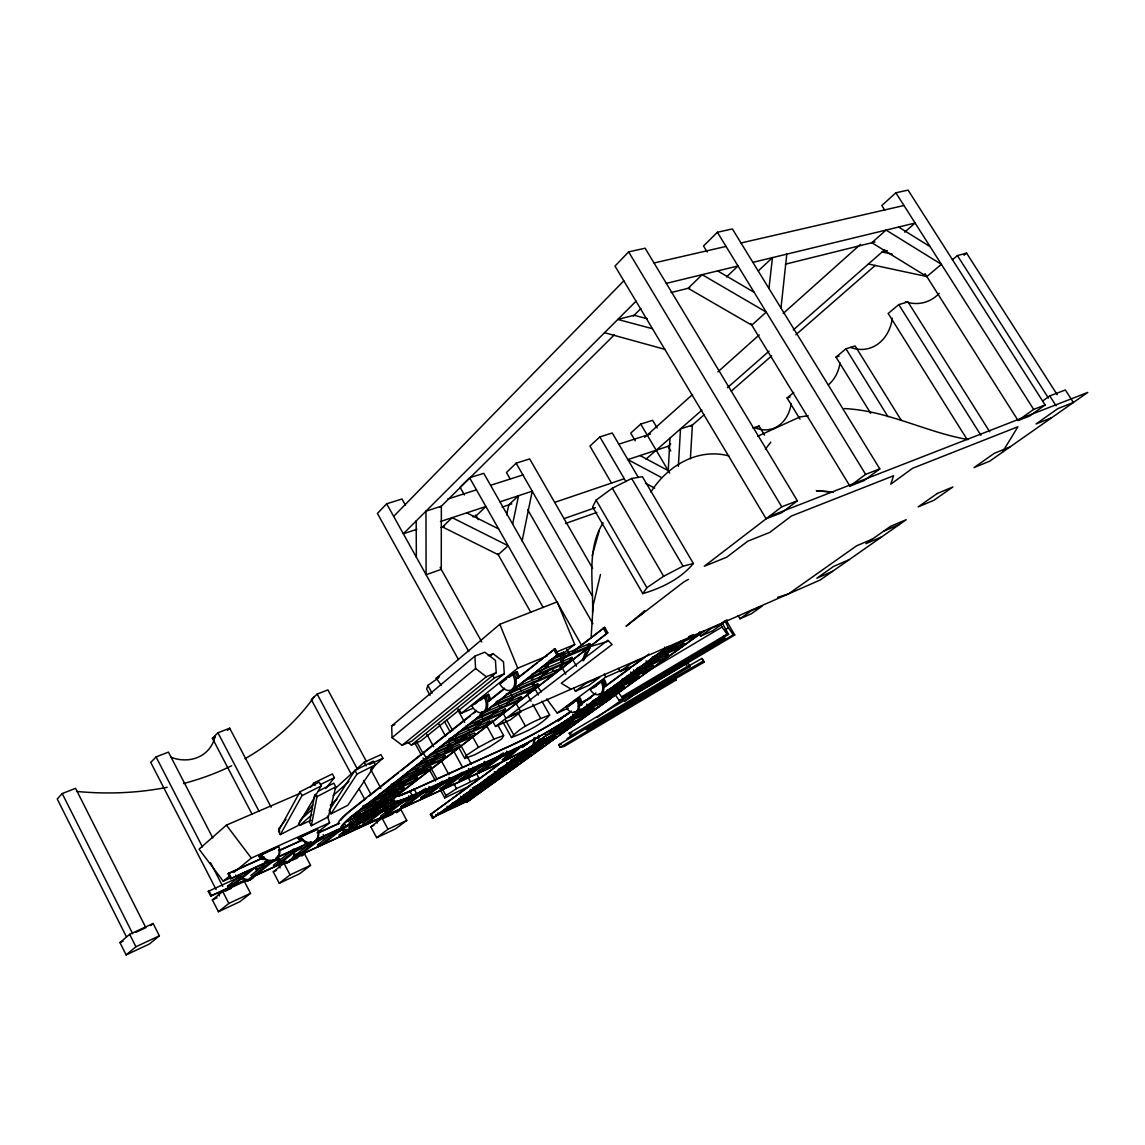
<?xml version="1.0" encoding="UTF-8"?>
<svg xmlns="http://www.w3.org/2000/svg" width="1145" height="1145" viewBox="0 0 1145 1145"><rect width="100%" height="100%" fill="white"/><g stroke="black" fill="none" stroke-linecap="round" stroke-linejoin="round"><path stroke-width="1.5" d="M669.997 438.106L668.222 470.652L640.069 455.553M678.37 466.33L680.502 428.888L692.396 425.053L690.392 458.73M591.121 637.65L593.11 605.662L600.481 574.475M780.99 308.062L786.801 254.147M768.953 288.468L772.474 257.625L758.319 270.907M533.913 739.14L533.198 743.935L533.956 745.309L538.093 743.033L539.195 736.607L538.408 735.204M533.956 745.309L534.944 738.94L534.157 737.537M314.718 794.659L309.565 822.339L311.354 825.717L328.386 816.757L335.757 786.844L333.796 783.166L318.167 791.309M311.354 825.717L317.008 796.634L315.705 794.158M522.149 540.783L532.225 491.191L499.993 501.839M512.645 524.095L518.57 495.699L508.766 504.888L506.662 514.878M592.566 612.289C593.539 582.59 586.312 549.099 603.143 522.879M592.223 555.568L599.307 530.436M438.392 677.983L427.844 685.426L426.67 689.118L430.062 695.287M582.404 660.493L587.17 647.483M440.582 790.236L444.761 797.908L445.949 795.532L456.54 788.619L478.882 777.913L476.349 773.304M458.844 747.699L464.755 758.491L466.301 755.414L478.453 747.341L494.01 739.083L503.628 735.591L497.631 724.785M596.087 500.107L592.623 506.977L642.803 593.611C661.466 588.201 680.903 578.654 693.355 563.497L642.417 476.706L631.682 478.453L612.332 488.214L596.087 500.107L646.896 587.7L642.803 593.611M583.406 660.737L590.577 646.539L608.138 641.229M583.377 660.092L590.577 646.539M299.976 791.782L278.478 831.098L280.31 834.59L297.857 825.674L321.23 785.942L319.212 782.135L299.976 791.782L301.994 795.603L280.31 834.59M478.882 777.913L477.436 780.432L466.931 787.259L444.761 797.908M503.628 735.591L501.753 738.84L489.716 746.798L474.488 754.884L464.755 758.491M502.941 722.123L511.486 737.494C520.961 726.388 536.118 720.305 549.657 715.038L541.886 701.169M1002.319 452.318L1017.934 426.742L912.579 468.276L890.767 484.178L893.572 475.762L791.381 516.037L769.698 532.454L747.742 541.199L726.717 557.214L704.275 566.26L781.749 506.806L797.378 500.766L645.136 248.222L628.634 251.871L614.994 266.069L766.134 518.799L781.734 512.717L797.378 500.766M354.964 770.413L329.188 810.474L330.977 813.852L347.822 805.278L375.331 764.846L373.356 761.167L354.964 770.413L356.939 774.106L330.977 813.852M549.657 715.038C540.011 726.087 525.025 732.156 511.486 737.494M286.007 819.262L278.521 829.023L279.738 831.327M310.567 787.173L313.773 782.994L332.408 773.934L334.412 777.684L325.724 788.576M765.418 449.055L770.828 442.17M299.661 821.266L312.685 804.921M650.918 491.949C667.32 465.929 697.691 447.595 728.95 455.939M641.229 614.636L644.664 610.815L626.1 626.243L683.894 581.889L688.388 579.427M135.611 932.402L145.859 927.679L75.57 788.332L62.216 793.557L57.25 799.024L126.408 936.825M405.459 505.203L401.981 498.991L386.666 503.8L377.421 513.418L458.444 659.563M212.77 837.897L168.444 752.108L156.078 756.931L150.739 762.413L216.104 889.55M393.665 516.395L623.825 280.84M395.397 796.662L346.835 821.537L395.397 796.662L394.553 795.102L350.37 817.072M636.019 301.235L403.326 533.785L416.894 529.305M581.331 644.807L483.762 473.329L469.607 477.766L460.061 487.226L464.426 494.955M750.776 323.491L849.933 486.11L864.089 480.585L879.804 468.892L732.371 228.943L717.371 232.263L703.517 245.989L707.224 252.072M440.181 507.349L614.25 334.941M633.314 316.063L640.928 308.506M252.029 814.152L212.398 738.267L217.951 732.786L229.687 728.206L271.165 807.225M227.44 730.41L229.687 728.206M592.638 568.392L529.677 458.916L516.152 463.167L506.462 472.513L509.997 478.682M726.474 276.99L738.024 265.969L666.318 283.359M366.572 761.769L327.899 689.891L317.165 694.085L311.268 699.552L351.458 774.578M638.309 477.408L612.26 432.996L599.837 436.889L589.933 446.063L611.544 483.133M657.173 427.987L652.636 420.329L640.728 424.065L630.738 433.125L635.246 440.796M924.974 273.626L1018.062 420.53L1029.527 416.05L1045.127 404.972L908.071 190.099L895.877 192.789L881.822 205.527L884.684 210.036M503.127 761.253L518.356 747.499L522.349 745.51L507.049 759.278L503.127 761.253L502.369 759.865L515.035 748.386M300.82 819.62L312.699 808.857M335.156 788.533L364.196 762.226L380.956 754.655L382.917 758.291L371.08 768.839M510.097 754.44L513.919 750.991M298.773 823.14L299.976 825.402L311.884 814.696M333.066 795.646L348.953 781.362M644.707 437.304L692.539 394.538M717.872 371.896L759.192 334.941M783.18 313.487L860.496 244.357M330.29 805.164L336.873 799.296M299.446 793.599L226.395 825.13L199.073 849.175L223.246 881.206L231.276 877.542M646.038 459.131L701.885 410.125M727.433 387.711L769.096 351.143M793.299 329.917L884.713 249.696M904.736 232.134L915.113 223.032L752.909 262.362M661.824 477.708L627.861 459.589L668.022 446.321L670.712 443.974M690.907 426.355L704.361 414.604M731.269 391.118L771.644 355.88M795.875 334.726L875.267 265.425M119.953 942.578L129.671 934.306L153.129 923.514L159.355 935.823L149.394 944.01L126.122 954.901L119.953 942.578L123.059 941.147M441.254 685.211L436.188 678.212L499.807 624.297L557.243 601.855L574.718 644.463L563.54 653.208M150.668 925.589L153.129 923.514M926.835 276.546L941.39 264.338L886.073 230.073L871.817 242.74L926.835 276.546L868.425 263.994M391.662 725.944L474.874 656.171L484.793 652.178L495.427 660.407L496.214 672.673L411.742 741.144L402.153 745.266L392.062 737.652L391.662 725.944L394.868 724.599M799.983 419.156L787.102 397.988L793.757 392.42M870.687 413.273L836.007 357.097L845.955 348.781L855.129 345.962L901.258 420.329M989.709 431.765L907.971 301.936L898.782 304.599L888.176 313.472L966.695 438.836M952.339 259.815L957.406 255.578L966.58 253.102L1057.178 394.667M756.53 428.101L759.035 426.012L764.559 435.157M964.047 255.206L966.58 253.102M126.122 954.901L135.926 946.758L159.355 935.823M490.318 655.956L493.066 653.681L503.485 661.738L504.301 673.775L420.745 740.987L411.37 745.037L408.536 742.905M392.062 737.652L475.604 668.494L474.874 656.171M271.05 860.339L230.675 878.745L228.127 873.807L228.857 873.206L264.423 857.104M208.261 891.354L208.962 890.781L211.439 895.605L210.737 896.177L208.261 891.354L240.507 876.626M223.246 881.206L229.93 875.696M233.938 872.39L251.313 858.077L329.603 822.783L327.356 816.07M230.675 878.745L270.177 860.482M260.301 858.321A10.935 9.518 51.9 0 1 258.799 856.102L259.543 855.501A10.949 9.518 51.9 0 0 263.121 859.666M277.806 857.219A10.949 9.532 51.9 0 1 260.387 854.814L278.621 846.312A10.963 9.532 51.9 0 1 274.886 859.838A10.963 9.532 51.9 0 1 261.132 854.199M250.784 869.613L228.399 887.804L227.569 886.216L244.686 872.275M402.153 745.266L486.324 676.767L496.214 672.673M212.369 899.927L222.731 891.497L244.415 881.521L250.526 893.315L239.949 901.659L218.423 911.721L212.369 899.927L216.992 897.794M255.235 867.581L232.778 885.801L231.963 884.212M411.37 745.037L494.626 677.797L504.301 673.775M250.769 875.581L268.102 861.598M299.632 840.502A10.749 9.189 52.4 0 1 298.158 838.34L298.917 837.725A10.763 9.189 52.4 0 0 300.391 839.9M317.981 834.648A10.763 9.203 52.4 0 1 310.825 843.278A10.763 9.203 52.4 0 1 299.775 837.038L317.423 828.808A10.777 9.203 52.4 0 1 313.945 842.019A10.777 9.203 52.4 0 1 300.534 836.422M251.585 877.156L272.939 859.981M255.879 875.181L278.636 856.918M458.444 708.998L461.478 713.206L517.74 668.179L547.038 655.985M483.906 696.303L471.812 705.964A12.252 7.557 67.2 0 0 483.691 711.675A12.252 7.557 67.2 0 0 483.906 696.303L485.38 695.673A12.252 7.571 67.2 0 1 481.387 712.033M512.345 673.561L499.678 683.694A12.538 7.915 67.3 0 0 512.015 689.39A12.538 7.915 67.3 0 0 512.345 673.561L513.833 672.945A12.523 7.929 67.3 0 1 511.686 689.691M474.631 704.261L485.38 695.673M501.166 683.064L506.233 679.014M508.766 676.996L513.833 672.945M293.75 848.975L273.498 865.162L274.299 866.722L297.285 848.416M480.342 700.339L488.543 694.342A12.223 7.571 67.2 0 1 490.604 700.11M509.196 677.296L517.01 671.614A12.509 7.929 67.3 0 1 519.129 677.525M485.852 696.489L488.543 694.342M514.477 673.632L517.01 671.614M280.41 861.069L277.705 863.23L280.11 867.91M317.05 832.773L329.603 822.783M218.423 911.721L228.857 903.419L250.526 893.315M278.521 864.79L301.55 846.47M476.535 710.43L351.157 809.787A110.636 12.352 -28.9 0 0 338.047 824.128M487.741 701.542L504.573 688.202M515.78 679.314L555.139 648.685L558.302 654.282L355.136 813.938A108.99 11.865 -28.9 0 0 388.813 814.081L386.452 809.672A108.932 12.166 -28.9 0 1 379.281 812.878M273.269 871.832L284.003 863.33L290.043 874.88L279.237 883.282L273.269 871.832L276.417 870.372M366.443 798.151L352.574 809.143A108.932 12.166 -28.9 0 0 340.938 820.121M369.22 795.961L398.345 772.889M401.122 770.685L431.636 746.526M434.413 744.322L470.495 715.739M473.271 713.55L476.048 711.346M488.529 701.456L503.8 689.362M517.669 678.37L537.105 662.984M539.882 660.779L542.658 658.59M545.435 656.386L555.139 648.685M319.827 838.14L296.584 856.489L295.768 854.943L310.796 843.049M300.706 854.585L324.006 836.236L323.176 834.662M558.302 654.282L353.705 814.582A110.693 12.051 -28.9 0 0 387.969 814.696L388.813 814.081M301.836 856.002L304.556 853.869L310.567 865.319L299.647 873.735L279.237 883.282M517.969 686.327L526.156 679.901M551.375 660.092L560.506 653.437A12.237 8.001 67.2 0 1 561.751 656.157M519.386 685.726L522.106 683.594M551.518 660.508L554.094 658.489M556.656 656.471L560.506 653.437M556.985 656.801L563.54 652.178A12.223 8.001 67.2 0 1 564.786 654.883M341.926 828.064L318.41 846.456L317.609 844.924L336.959 829.753M560.978 654.196L563.54 652.178M539.81 671.814L548.183 665.245M332.737 834.404L335.499 832.229M322.461 844.595L346.019 826.189L345.189 824.643M399.691 786.515L412.357 776.639M415.163 774.449L425.024 766.778M427.829 764.574L440.496 754.712M444.718 751.421L453.162 744.837M457.385 741.545L468.648 732.786L471.382 737.738L472.756 737.137M474.259 728.406L484.063 720.763M488.271 717.486L502.283 706.565M506.491 703.288L517.712 694.557M538.737 678.169L549.943 669.439M561.15 660.708L569.566 654.153M572.371 651.963L604.646 627.345L607.766 632.799L400.779 792.769A56.177 6.111 -28.9 0 0 416.623 793.728L414.189 789.234A56.148 6.269 -28.9 0 1 394.266 796.576M402.467 784.783L408.092 780.403M415.134 774.922L422.176 769.44M432.023 761.769L436.245 758.477M444.689 751.907L453.134 745.323M461.578 738.754L465.8 735.462M474.23 728.893L481.243 723.44M491.062 715.797L496.672 711.431M506.491 703.789L512.101 699.423M538.737 678.67L548.555 671.027M573.788 651.376L579.399 646.997M582.204 644.821L604.646 627.345M346.005 829.681L339.02 835.106L339.822 836.623L363.58 818.188M348.796 827.506L361.362 817.73M342.999 833.288L345.79 831.113M401.294 789.649L403.784 787.717L404.643 789.291L362.035 808.513M414.705 779.258L417.252 777.283L418.125 778.872L375.274 798.108M442.5 757.704L445.176 755.628L446.063 757.26L402.739 776.525M486.825 723.339L489.702 721.107L490.632 722.796L446.607 742.06M503.342 710.544L505.303 709.013L506.247 710.716L461.993 729.966M518.284 698.965L521.318 696.604L522.277 698.321L477.78 717.557M534.629 686.284L537.735 683.88L538.708 685.612L493.996 704.819M569.723 659.076L571.913 657.387L572.929 659.162L527.759 678.284M587.457 645.336L589.704 643.59L590.734 645.394L545.349 664.458M343.801 834.791L367.588 816.356M607.766 632.799L399.405 793.399A57.908 6.298 -28.9 0 0 410.54 796.677L416.623 793.728M362.851 823.298L376.948 812.42M384.806 808.513L360.832 826.976L360.031 825.473M364.725 825.187L388.742 806.71M384.019 811.046L384.777 810.46L386.366 813.408M409.08 791.796L409.881 791.181L412.314 795.689L411.513 796.305M492.064 720.205L495.513 726.431L505.975 718.402L520.789 711.889L515.593 702.572M402.124 799.568L380.641 816.027L381.428 817.501L405.631 799.024M389.844 810.159L393.88 807.082M520.789 711.889L510.284 719.919L495.513 726.431M370.837 826.804L382.101 818.217L400.893 809.572L406.761 820.464L395.354 828.966L376.662 837.696L370.837 826.804L373.957 825.359M385.25 815.755L409.481 797.263L408.679 795.761M386.38 815.455L387.153 814.882M425.239 788.218L426.04 789.706L401.637 808.227L400.85 806.753L423.879 789.249M412.744 798.866L416.809 795.775M396.642 812.793L400.893 809.572M446.063 780.575L421.474 799.11L420.687 797.664L442.528 781.162M429.847 791.853L435.315 787.731M425.153 797.421L449.785 778.886L448.983 777.412M465.714 771.63L440.939 790.164L440.167 788.733L462.165 772.231M452.032 780.89L443.773 787.073L444.561 788.504L469.364 769.955L468.563 768.51M376.662 837.696L387.998 829.209L406.761 820.464M575.42 691.236L586.125 683.236L599.794 677.239L589.045 685.24L575.42 691.236L573.674 688.145M849.933 486.11L865.634 474.373L879.804 468.892M484.206 761.382L484.993 762.828L460.061 781.391L459.288 779.974L480.041 764.488M462.823 778.342L465.6 776.281M463.596 779.759L488.572 761.196M503.127 752.78L503.914 754.212L478.825 772.76L478.052 771.358L501.739 753.811M546.709 698.965L557.2 713.063L605.662 677.167L628.304 667.192M487.112 765.633L491.291 762.541M566.045 707.181L576.507 699.438A9.847 6.426 65.9 0 1 576.049 711.761A9.847 6.426 65.9 0 1 566.045 707.181L577.638 698.937A9.847 6.426 65.9 0 1 579.127 708.254A9.847 6.426 65.9 0 1 573.831 712.033M590.076 689.376L600.939 681.347A10.033 6.67 66 0 1 600.395 693.97A10.033 6.67 66 0 1 590.076 689.376L591.221 688.875M592.58 687.873L602.07 680.846A10.033 6.67 66 0 1 603.558 690.363A10.033 6.67 66 0 1 598.062 694.285M593.869 687.301L603.372 680.273A10.019 6.67 66 0 1 605.075 685.168M570.883 704.633L576.121 700.754M593.64 687.801L596.359 685.798M601.783 681.776L604.503 679.772A10.019 6.67 66 0 1 606.206 684.667M482.303 771.172L507.421 752.609L506.634 751.177M385.607 810.288L386.452 809.672M414.189 789.234L408.092 792.168A57.88 6.455 -28.9 0 1 396.714 796.462M620.218 671.514L631.038 663.542L644.077 657.817L633.228 665.775L620.218 671.514L618.457 668.422M668.594 646.453L432.509 818.403L430.42 814.553L505.231 759.622M522.492 746.941L531.123 740.615M558.445 720.548L571.384 711.045M578.568 705.764L595.815 693.097M603 687.83L649 654.038M430.42 814.553L470.366 785.527M478.996 779.187L499.148 764.402M522.163 747.499L529.362 742.218M558.13 721.092L562.438 717.929M565.315 715.825L571.069 711.603A55.046 5.897 -29.3 0 1 509.282 746.383L400.993 795.46M578.254 706.322L595.514 693.655M604.145 687.315L630.022 668.322M432.509 818.403L667.435 646.954M704.676 630.637L466.487 802.387L464.426 798.623L475.905 790.279M478.782 788.189L510.341 765.246M513.218 763.157L533.312 748.558M536.175 746.468L547.653 738.124M593.539 704.776L597.847 701.656M602.141 698.536L605.004 696.446M613.606 690.206L619.331 686.041M622.193 683.951L630.795 677.711M639.382 671.457L649.415 664.172M652.278 662.082L662.311 654.797M668.036 650.632L680.931 641.257M466.902 797.092L469.779 795.002M476.95 789.792L482.689 785.613M489.874 780.403L495.613 776.224M501.353 772.059L507.106 767.88M515.708 761.625L520.016 758.491M525.755 754.326L532.94 749.102M538.68 744.937L545.864 739.727M596.058 703.245L598.921 701.169M620.418 685.554L629.02 679.3M639.053 672.015L643.347 668.895M651.949 662.64L659.105 657.445M667.707 651.19L674.877 645.98M437.891 812.95L438.592 814.238L471.554 798.738L470.867 797.464L445.219 810.059M449.885 805.994L482.975 790.479L482.274 789.206L475.404 792.984M460.676 796.29L461.392 797.607L494.626 782.064L493.91 780.775L491.72 782.378L492.422 783.652L459.217 799.181M472.413 787.717L473.128 789.034L506.491 773.49L505.775 772.202L489.244 780.475M485.108 780.303L518.599 764.745L517.869 763.443L515.579 765.103L516.309 766.406L482.846 781.949M497.316 771.401L530.936 755.829L530.207 754.512L505.475 766.563M509.783 762.298L543.517 746.74L542.787 745.409L517.912 757.489M522.492 753.024L556.37 737.466L555.611 736.12L533.842 746.755M535.474 743.563L569.466 728.005L568.707 726.646L566.231 728.435L566.99 729.794L533.026 745.352M575.277 712.519L576.078 713.936L610.428 698.407L609.627 697.019L603.873 700.339M621.162 688.675L623.853 686.728L624.655 688.131L590.205 703.645M665.517 656.572L668.394 654.482L669.224 655.942L634.444 671.356L633.6 669.882M680.96 645.394L683.894 643.261L684.739 644.721L649.859 660.121M466.487 802.387L703.574 631.124M700.683 636.076L711.66 628.176L723.626 622.923L712.634 630.823L700.683 636.076L698.879 632.985M1042.522 401.094L1049.75 395.927L1065.351 389.973L1073.395 402.496L1057.851 408.593L1036.025 423.965L1051.597 417.768M572.801 734.761L567.047 738.868L571.255 736.922M597.261 717.342L628.92 694.786M739.971 618.772L751.005 610.915L762.456 605.891L751.406 613.734L739.971 618.772L738.167 615.709M1018.062 420.53L1033.677 409.395L1045.127 404.972M624.64 701.484L631.84 696.375M634.716 694.328L640.484 690.235M646.896 587.7L663.642 576.264L683.035 566.174L693.355 563.497M349.883 827.205L354.478 824.443M360.603 820.75L374.372 812.463M383.561 806.939L392.749 801.414M395.111 802.015L350.685 828.722L396.943 801.615L395.111 802.015L394.281 800.498M642.56 665.546L657.788 656.443M660.837 654.625L674.548 646.438M569.509 724.985L555.998 726.932L551.947 729.351L565.573 727.333L569.509 724.985L568.736 723.611L560.277 724.799M722.08 622.78L726.975 619.86M642.545 674.391L722.051 627.016L720.72 624.24M725.357 629.607L728.392 627.789L725.114 620.962L726.674 621.191L734.761 634.96L631.768 696.088L629.764 696.232L733.229 634.817L734.761 634.96M618.572 692.653L621.592 696.818L727.003 634.187L728.578 634.344L722.309 623.138M574.489 735.19L570.639 735.834L569.179 733.229L685.612 663.943L688.617 663.857L690.134 666.462L558.703 744.751L560.12 747.27L563.941 746.569L676.151 679.987L674.677 677.439M570.639 735.834L687.129 666.562L690.134 666.462M728.578 634.344L623.667 696.675L621.592 696.818M615.237 694.886L619.23 700.368L723.454 638.466L725.043 638.609L723.726 635.861M725.043 638.609L621.291 700.21L619.23 700.368M560.12 747.27L673.117 680.173L676.151 679.987M688.059 666.39L701.928 658.432L702.758 659.577M704.247 662.125L586.512 729.723L584.766 729.15L703.431 661.008L704.247 662.125L701.928 658.432M349.268 822.568L391.046 799.654L392.177 801.686L342.799 828.78L341.539 826.819M355.866 819.62L368.203 812.85M371.295 811.147L388.269 801.843M342.355 828.365L391.876 801.199M534.944 738.94L539.195 736.607M317.008 796.634L335.757 786.844M356.939 774.106L375.331 764.846M301.994 795.603L321.23 785.942M502.369 759.865L504.974 758.548M353.877 816.041L360.174 812.907M372.755 806.638L385.35 800.384M757.761 436.231L799.926 416.937L808.155 415.735M320.443 784.497L334.412 777.684M469.436 800.255L436.503 815.77L435.801 814.481M452.332 803.232L482.274 789.206M458.072 801.099L472.241 794.458M464.426 798.623L465.471 798.137M480.814 792.039L447.752 807.554L447.051 806.266M442.6 810.746L470.867 797.464M290.043 874.88L310.567 865.319M504.244 775.108L470.91 790.651L470.194 789.334M463.854 794.816L493.91 780.775M469.579 792.712L490.132 783.108M299.976 825.402L311.068 820.249M494.869 774.707L513.99 765.833M474.001 786.973L505.775 772.202M482.889 783.423L486.067 781.949M498.175 769.311L530.207 754.512M528.604 757.518L495.012 773.075L494.268 771.744M487.57 777.498L517.869 763.443M225.221 891.168L231.304 888.363M291.932 860.467L297.7 857.805M383.747 818.203L392.807 814.038M510.641 760.208L542.787 745.409M541.141 748.458L507.421 764.03L506.677 762.67M227.569 886.216L230.503 884.87M295.768 854.943L299.89 853.054M317.609 844.924L320.314 843.693M400.85 806.753L404.6 805.035L405.387 806.495L429.833 787.989L429.017 786.5M420.687 797.664L424.38 795.975M440.167 788.733L442.571 787.631M459.288 779.974L461.65 778.886M478.052 771.358L480.37 770.299M523.351 750.92L555.611 736.12M211.439 895.605L245.288 880.047M251.743 877.084L285.592 861.541M292.032 858.578L488.657 768.252A103.336 10.763 -29.3 0 0 609.999 698.722L611.029 698.264A104.954 10.935 -29.3 0 1 487.913 768.81L289.699 859.895M210.737 896.177L246.189 879.89M249.41 878.401L286.479 861.369M288.74 861.14L304.556 853.869M553.937 739.212L520.088 754.784L519.329 753.41M275.888 858.135L311.411 841.947M316.249 839.729L511.658 750.648A55.074 5.739 -29.3 0 0 573.445 715.782L607.795 700.311M548.727 733.888L582.834 718.344L582.061 716.97M580.315 720.162L546.222 735.72L545.449 734.331M255.736 869.413L264.695 865.563M270.263 862.786L279.208 858.936M294.451 851.723L308.964 845.096M313.802 842.877L331.549 834.777M338.004 831.828L342.842 829.624M381.557 811.934L394.452 806.037M399.29 803.833L415.406 796.462M420.244 794.258L437.218 786.744M439.594 785.427L475.06 769.225M479.898 767.007L486.339 764.058A103.293 11.035 -29.3 0 0 496.043 759.507M537.95 740.7L544.419 737.738M554.137 733.301L568.707 726.646M539.195 740.543L540.311 740.028M575.434 723.983L574.346 724.47L572.815 721.751M596.488 708.483L562.252 724.026L561.465 722.609M559.705 725.887L593.911 710.344L593.124 708.97M549.571 731.755L559.318 727.318M564.199 725.1L573.946 720.663M276.632 857.533L310.553 842.076M317.022 839.128L512.445 750.061A53.414 5.568 -29.3 0 0 576.393 713.392L577.466 712.934L573.445 715.768L572.672 714.423M369.22 764.502L382.917 758.291M278.965 850.506L303.21 839.528M317.752 832.93L338.763 823.412M364.625 811.69L387.253 801.443M398.56 796.319L510.069 745.781A53.386 5.711 -29.3 0 0 570.038 711.947M564.585 721.207L594.155 707.81M228.127 873.807L262.062 858.435M279.838 850.377L302.452 840.129M318.611 832.801L339.607 823.284M572.915 718.13L588.458 711.088M643.361 688.188L650.489 684.968M362.75 806.194L403.784 787.717M368.189 804.563L372.926 802.43M380.798 798.881L385.536 796.748M388.685 795.331L398.145 791.066M621.964 690.077L587.528 705.592L586.712 704.161M578.397 711.117L609.627 697.019M260.387 854.814L277.877 846.914M299.775 837.038L316.664 829.409M258.799 856.102L275.43 848.331M298.158 838.34L315.791 830.111M359.587 810.431L402.138 791.224M583.592 709.499L600.753 701.742M379.167 794.344L417.252 777.283M386.166 792.054L395.683 787.789M398.846 786.357L403.612 784.225M601.898 695.101L636.448 679.615M592.523 700.797L623.853 686.728M372.769 800.069L415.563 780.833M597.676 699.237L619.602 689.376M391.146 784.382L431.05 766.577L431.923 768.195L388.842 787.445M616.582 684.395L651.233 668.923M396.556 782.837L401.337 780.704M409.309 777.154L414.089 775.008M417.281 773.591L426.842 769.325M569.58 705.592L568.45 706.107L578.912 698.364A9.833 6.426 65.9 0 1 580.744 705.549M606.95 690.263L638.38 676.208L639.196 677.625L604.632 693.111L603.801 691.666M386.28 789.463L429.318 770.213M557.2 713.063L568.392 708.054M581.188 702.329L590.791 698.035M615.208 687.329L621.492 684.524M624.64 683.121L634.058 678.899M666.347 658.003L631.596 673.446L630.752 671.972M415.249 769.812L418.455 768.381M423.264 766.248L426.47 764.831M429.676 763.4L434.485 761.268M621.692 679.5L653.222 665.474L654.053 666.905L619.373 682.363M400.106 778.586L443.387 759.321M628.347 677.325L645.68 669.61M416.995 765.318L460.562 746.053L459.66 744.407L420.931 761.497M636.763 668.48L668.394 654.482M414.304 767.436L457.814 748.172M644.978 665.674L651.29 662.869M654.453 661.466L659.191 659.363M406.661 772.718L445.176 755.628M431.608 753.839L475.404 734.56L474.502 732.9L435.558 750.004M652.178 657.23L683.894 643.261M428.845 756.015L472.599 736.736M427.471 757.088L426.026 757.732L423.249 752.651L424.695 752.022M660.35 654.468L677.783 646.782M681.805 646.853L646.939 662.239L646.095 660.751M434.341 756.501L439.179 754.369M447.237 750.805L452.075 748.673M443.759 744.293L487.756 725.014M662.64 650.789L697.591 635.432M447.366 745.767L450.615 744.336M461.965 739.355L466.817 737.223M448.926 738.911L489.702 721.107M832.501 571.369L816.829 578.211L833.546 566.446L849.232 559.633M473.787 729.036L478.682 726.903M688.603 636.663L693.383 634.573M474.502 723.411L479.411 721.264M482.689 719.847L487.613 717.715M459.073 732.256L503.299 713.006M474.789 719.904L519.243 700.668M465.943 726.087L505.303 709.013M479.984 714.423L521.318 696.604M496.2 701.67L537.735 683.88M881.607 536.948L865.906 543.675L890.495 526.371L906.196 519.701L820.178 580.014L507.994 716.856L607.866 640.227L612.088 644.52L561.279 683.221L571.126 689.175M490.919 707.238L535.602 688.016M510.641 691.723L555.597 672.559L554.595 670.798L512.845 688.56M461.478 713.206L472.67 708.426M506.276 694.085L515.88 689.991M507.493 694.213L552.391 675.035M872.533 539.009L856.532 545.85L788.562 593.869L777.598 597.375M883.711 531.137L899.426 524.453M531.581 674.419L571.913 657.387M524.51 680.831L569.637 661.695M542.014 667.077L587.356 647.998M549.171 660.565L589.704 643.59M556.813 651.92L574.718 644.463M436.188 678.212L439.508 676.881M1009.99 446.936L994.347 453.291L974.037 467.589L989.695 461.177L1087.75 392.434L769.082 516.524M488.214 655.627L493.066 653.681M212.398 738.267L215.317 737.122M565.515 523.48L596.831 512.445M564.027 518.628L595.429 507.65M554.681 502.383L624.283 478.724M752.952 428.058L759.035 426.012M440.982 527.501L444.332 526.371M472.842 516.867L476.191 515.751L485.895 506.505L440.467 521.519M502.082 507.12L511.801 503.886M787.102 397.988L790.15 397M447.767 499.048L476.449 489.845M490.575 485.308L522.907 474.946M618.815 444.174L650.618 433.969M836.007 357.097L839.07 356.138M887.318 250.641L882.122 251.972L892.198 254.076M671.099 292.533L689.834 287.882M785.327 264.194L874.952 241.967M654.038 262.978L726.044 246.418M741.001 242.983L903.949 205.499M558.703 744.751L561.25 744.293M569.179 733.229L571.756 732.814M833.202 492.078L816.299 490.733L833.288 492.121M844.352 408.579C887.575 410.525 925.99 432.309 968.026 439.58M647.283 318.754L634.101 315.276L617.813 319.426L652.45 328.715M604.546 332.694L664.787 349.325M466.702 512.845L498.605 528.918M645.422 483.219L654.639 488.099M717.672 270.907L754.154 292.318M898.61 227.039L930.126 246.633M475.604 668.494L486.324 676.767M492.006 675.779L494.626 677.797M226.395 825.13L251.313 858.077M537.277 686.284L541.47 691.923M722.051 627.016L727.003 634.187M728.392 627.789L733.229 634.817M1049.75 395.927L1056.048 405.788M957.406 255.578L1048.405 398.031M895.877 192.789L1033.677 409.395M898.782 304.599L980.907 435.3M845.955 348.781L887.99 416.708M717.371 232.263L865.634 474.373M628.634 251.871L781.749 506.806M668.065 446.393L670.798 451.001M640.728 424.065L669.653 473.071M631.682 478.453L683.035 566.174M599.837 436.889L625.986 481.63M699.738 631.797L700.597 633.271L665.631 648.614L664.758 647.111M612.332 488.214L663.642 576.264M685.612 663.943L687.129 666.562M516.152 463.167L592.151 595.715M603.2 627.947L606.335 633.4M527.63 509.539L592.881 623.696M583.964 649.444L585.725 652.521M469.607 477.766L543.188 607.537M566.847 649.258L569.48 653.881M572.099 658.518L576.479 666.247M553.636 649.315L556.799 654.911M475.79 515.035L478.41 519.673M497.646 553.679L530.851 612.418M561.436 666.505L565.802 674.233M564.8 725.959L565.573 727.333M534.973 688.846L538.422 695.015M527.587 694.986L531.065 701.198M532.811 704.304L540.626 718.287M440.138 567.376L481.773 641.959M509.525 691.694L512.116 696.36M517.712 712.29L525.526 726.302M386.666 503.8L468.792 651.534M497.331 702.844L499.921 707.51M502.512 712.176L505.975 718.402M505.661 720.334L513.418 734.303M481.086 715.725L483.677 720.391M486.253 725.071L494.01 739.083M457.785 709.857L464.67 722.352M467.26 727.032L469.836 731.727M472.427 736.407L478.453 747.341M467.06 756.401L471.282 764.087M472.971 767.15L474.66 770.227M427.844 685.426L432.123 693.197M446.65 719.647L452.633 730.524M455.195 735.19L458.615 741.416M461.177 746.082L466.301 755.414M444.446 721.493L450.371 732.285M453.764 738.453L456.297 743.076M438.836 723.983L445.634 736.378M448.182 741.015L451.574 747.213M453.277 750.318L462.609 767.35M465.156 771.988L470.251 781.291M426.842 734.274L433.626 746.697M436.173 751.363L437.877 754.469M441.269 760.681L448.897 774.65M450.6 777.756L452.289 780.861M453.992 783.967L456.54 788.619M416.465 741.387L423.206 753.768M425.725 758.405L429.103 764.602M430.778 767.694L436.689 778.514M442.585 789.349L445.949 795.532M414.676 742.661L421.36 754.941M423.035 758.004L426.384 764.144M429.719 770.284L435.572 781.033M431.508 814.052L433.583 817.888M370.78 769.583L380.87 788.332M384.233 794.587L386.752 799.282M364.196 762.226L366.171 765.89M317.165 694.085L357.626 769.497M363.523 780.489L371.109 794.63M373.642 799.353L376.161 804.062M382.101 818.217L387.998 829.209M358.986 788.647L364.854 799.582M375.732 819.906L377.406 823.04M313.773 782.994L315.118 785.499M217.951 732.786L259.042 811.304M228.857 873.206L231.404 878.143M156.078 756.931L202.45 846.942M210.58 862.743L222.774 886.43M222.731 891.497L228.857 903.419M217.736 892.728L219.382 895.905M62.216 793.557L132.691 933.747M129.671 934.306L135.926 946.758M604.345 673.976L605.662 677.167M499.807 624.297L517.74 668.179M416.179 520.946L416.351 557.186M892.327 318.253A41.478 33.863 78 0 1 850.549 347.364M840.029 362.994A40.075 31.831 75.7 0 1 828.264 384.935M791.209 403.527A38.787 29.942 74 0 1 754.483 427.543M939.215 293.349A43.066 36.168 81.3 0 1 905.366 301.607M314.202 696.818A318.639 255.979 31 0 1 245.016 758.706M231.691 765.747A318.639 255.979 31 0 1 183.586 783.524M167.199 787.288A318.639 255.979 31 0 1 76.515 791.424M215.16 735.534A38.386 32.962 41 0 1 170.934 757.246M615.523 684.853A9.661 6.469 65.8 0 1 616.125 687.258M616.611 684.366A9.661 6.469 65.8 0 1 617.212 686.771M616.153 692.983A9.661 6.469 65.8 0 1 614.937 694.242M612.747 694.528A9.675 6.455 65.8 0 1 606.378 695.974M604.56 694.843A9.675 6.455 65.8 0 1 602.9 693.197M613.792 688.302A9.675 6.455 65.8 0 1 613.92 690.65M615.008 690.163A9.661 6.455 65.8 0 1 607.465 695.487M614.278 685.397A9.661 6.455 65.8 0 1 614.879 687.816M580.057 697.849A9.833 6.426 65.9 0 1 581.875 705.034M580.73 708.955A9.833 6.426 65.9 0 1 579.513 710.215M640.799 669.31A9.833 6.698 65.8 0 1 640.914 671.7M632.655 678.828A9.847 6.698 65.8 0 1 627.174 675.464M638.452 670.355A9.847 6.698 65.8 0 1 638.567 672.745M638.194 674.92A9.847 6.698 65.8 0 1 637.336 676.724M636.062 678.026A9.847 6.698 65.8 0 1 634.473 678.742M639.554 669.854A9.847 6.698 65.8 0 1 638.438 676.223M314.288 842.033A10.763 9.189 52.4 0 1 304.799 843.192M315.061 840.774A10.749 9.189 52.4 0 1 306.588 844.538M253.503 876.741A10.691 9.418 52.1 0 1 244.844 880.605M252.787 877.313A10.677 9.418 52.1 0 1 244.128 881.192M239.176 879.131A10.677 9.418 52.1 0 1 235.684 875.052M255.034 875.51A10.706 9.432 52.1 0 1 241.395 877.313M256.122 867.967A10.706 9.432 52.1 0 1 256.423 870.629M254.319 876.082A10.691 9.418 52.1 0 1 240.693 877.9M277.963 855.558A10.949 9.518 51.9 0 1 268.173 861.799M276.203 858.507A10.935 9.518 51.9 0 1 264.81 861.67M278.85 849.547A10.949 9.532 51.9 0 1 278.822 854.886M292.848 856.846A10.505 9.103 52.6 0 1 283.516 862.843M278.679 860.797A10.505 9.103 52.6 0 1 276.689 858.907M291.159 859.666A10.505 9.103 52.6 0 1 280.282 862.715M294.752 853.097A10.52 9.103 52.6 0 1 282.572 860.897M280.239 859.551A10.52 9.103 52.6 0 1 278.235 857.677M292.719 858.435A10.52 9.103 52.6 0 1 281.842 861.469M279.509 860.138A10.52 9.103 52.6 0 1 277.505 858.249M293.692 851.064A10.52 9.103 52.6 0 1 293.678 856.188M605.19 696.289A103.293 11.035 -29.3 0 1 591.392 705.706M586.111 709.141A103.293 11.035 -29.3 0 1 571.928 718.015M528.131 743.119A103.293 11.035 -29.3 0 1 517.096 748.959M513.99 750.562A103.293 11.035 -29.3 0 1 498.934 758.119M598.134 701.456A104.896 11.207 -29.3 0 1 593.725 704.404M592.223 705.392A104.896 11.207 -29.3 0 1 589.575 707.123M578.368 714.251A104.896 11.207 -29.3 0 1 573.946 716.985M526.586 744.135A104.896 11.207 -29.3 0 1 520.961 747.112M513.633 750.934A104.896 11.207 -29.3 0 1 502.841 756.401M492.55 761.396A104.896 11.207 -29.3 0 1 486.954 764.001M533.584 687.329A11.965 7.643 67.1 0 1 527.473 692.21M531.666 676.094A11.965 7.643 67.1 0 1 532.869 678.756M533.684 681.747A11.965 7.643 67.1 0 1 533.928 684.667M531.28 690.149A11.98 7.643 67.1 0 1 523.866 692.181M521.705 690.821A11.98 7.643 67.1 0 1 519.687 688.832M530.25 676.695A11.98 7.643 67.1 0 1 531.452 679.357M532.268 682.348A11.98 7.643 67.1 0 1 532.511 685.283M535.688 688.26A11.951 7.657 67 0 1 532.525 690.778M534.286 688.861A11.965 7.643 67 0 1 531.123 691.38M518.127 685.683A12.509 7.929 67.3 0 1 514.864 688.331M515.522 672.229A12.523 7.929 67.3 0 1 517.64 678.155M516.638 686.327A12.523 7.929 67.3 0 1 513.375 688.961M562.438 664.973A12.237 8.001 67.2 0 1 556.026 670.068M562.567 659.219A12.237 8.001 67.2 0 1 562.796 662.239M561.007 665.574A12.252 8.001 67.2 0 1 552.334 670.054M548.011 666.662A12.252 8.001 67.2 0 1 546.251 664.129M559.089 654.038A12.252 8.001 67.2 0 1 560.32 656.758M561.15 659.821A12.252 8.001 67.2 0 1 561.379 662.841M564.514 665.975A12.223 8.001 67.2 0 1 561.193 668.608M562.123 652.764A12.223 8.001 67.2 0 1 563.369 655.484M563.097 666.576A12.223 8.001 67.2 0 1 559.776 669.21M489.702 708.039A12.223 7.571 67.2 0 1 484.535 710.687M487.069 694.958A12.237 7.571 67.2 0 1 489.13 700.74M488.228 708.669A12.237 7.571 67.2 0 1 485.108 711.202M355.265 822.267A108.932 12.166 -28.9 0 1 348.423 824.2M389.672 797.278A57.88 6.455 -28.9 0 1 389.372 796.476M391.418 793.442A57.88 6.455 -28.9 0 1 396.871 788.705M441.355 506.19L441.254 569.38L426.097 574.733L425.969 511.171L441.355 506.19M452.132 517.654L442.557 526.972L498.218 554.71L508.137 545.736L452.132 517.654M702.171 274.671L688.145 288.311L751.793 325.166L766.248 312.084L702.171 274.671M937.197 493.509L918.204 506.877L933.905 500.279L952.898 486.969L937.197 493.509"/></g></svg>
